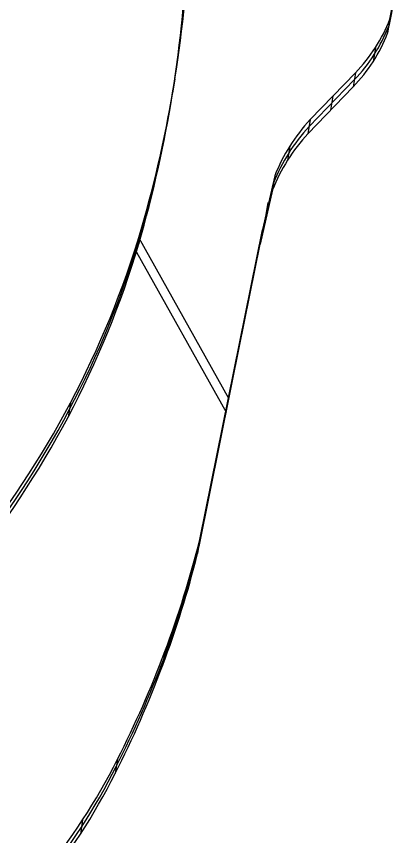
# Model space of a CAD drawing. Extents: x 14 to 133, y -39 to 144.
# Drawn here: x 42.6 to 52.87, y 70.88 to 93.02 of the extents above; entities that cross this region are included whole.
import ezdxf

# ---------------------------------------------------------------- set-up
doc = ezdxf.new("R2010")
doc.units = 0
doc.header["$MEASUREMENT"] = 0
doc.layers.add('LAYER_1', color=255, linetype='CONTINUOUS')

msp = doc.modelspace()

# ---------------------------------------------------------------- linework, layer by layer
at = {"layer": 'LAYER_1', "color": 9}
for p, q in [((52.688, 92.95, 65.703), (52.87, 93.88, 65.516)), ((52.688, 92.95, 65.703), (52.87, 93.88, 65.516)), ((52.839, 93.689, 64.535), (52.657, 92.759, 64.722)), ((52.626, 92.568, 63.741), (52.808, 93.497, 63.554)), ((52.626, 92.568, 63.741), (52.808, 93.497, 63.554)), ((52.688, 92.95, 65.703), (52.626, 92.568, 63.741)), ((52.688, 92.95, 65.703), (52.626, 92.568, 63.741)), ((52.297, 92.18, 65.865), (52.235, 91.797, 63.903)), ((51.758, 91.501, 66.015), (50.536, 90.237, 66.3)), ((51.758, 91.501, 66.015), (50.536, 90.237, 66.3)), ((51.758, 91.501, 66.015), (51.696, 91.119, 64.053)), ((51.758, 91.501, 66.015), (51.696, 91.119, 64.053)), ((46.884, 91.335, 66.202), (46.822, 90.953, 64.239)), ((50.505, 90.045, 65.319), (51.727, 91.31, 65.034)), ((51.696, 91.119, 64.053), (50.474, 89.854, 64.338)), ((51.696, 91.119, 64.053), (50.474, 89.854, 64.338)), ((51.146, 90.87, 66.157), (51.084, 90.488, 64.195)), ((50.536, 90.237, 66.3), (50.474, 89.854, 64.338)), ((50.536, 90.237, 66.3), (50.474, 89.854, 64.338)), ((49.987, 89.521, 66.457), (49.925, 89.139, 64.495)), ((49.579, 88.719, 66.626), (49.246, 87.259, 66.921)), ((49.579, 88.719, 66.626), (49.246, 87.259, 66.921)), ((49.579, 88.719, 66.626), (49.517, 88.337, 64.664)), ((49.579, 88.719, 66.626), (49.517, 88.337, 64.664)), ((49.517, 88.337, 64.664), (49.184, 86.877, 64.959)), ((49.517, 88.337, 64.664), (49.184, 86.877, 64.959)), ((49.215, 87.068, 65.94), (49.548, 88.528, 65.645)), ((49.392, 87.994, 66.773), (49.33, 87.612, 64.811)), ((45.973, 87.266, 67.024), (45.91, 86.884, 65.061)), ((45.973, 87.266, 67.024), (45.91, 86.884, 65.061)), ((47.558, 78.905, 68.603), (49.246, 87.259, 66.921)), ((47.558, 78.905, 68.603), (49.246, 87.259, 66.921)), ((49.246, 87.259, 66.921), (49.184, 86.877, 64.959)), ((49.246, 87.259, 66.921), (49.184, 86.877, 64.959)), ((45.905, 87.041, 67.069), (48.328, 82.718, 67.835)), ((49.215, 87.068, 65.94), (47.527, 78.714, 67.622)), ((47.496, 78.522, 66.641), (49.184, 86.877, 64.959)), ((47.496, 78.522, 66.641), (49.184, 86.877, 64.959)), ((45.842, 86.659, 65.107), (48.266, 82.335, 65.873)), ((48.34, 82.7, 65.8), (48.402, 83.082, 67.762)), ((44.061, 82.588, 67.996), (43.999, 82.206, 66.034)), ((47.558, 78.905, 68.603), (47.496, 78.522, 66.641)), ((47.558, 78.905, 68.603), (47.496, 78.522, 66.641)), ((46.612, 75.875, 69.224), (46.55, 75.493, 67.261)), ((45.331, 72.968, 69.831), (45.268, 72.586, 67.869)), ((45.331, 72.968, 69.831), (45.268, 72.586, 67.869)), ((44.392, 71.331, 70.18), (44.33, 70.949, 68.217))]:
    msp.add_line(p, q, dxfattribs=at)
at = {"layer": 'LAYER_1', "color": 9, "extrusion": (0.031089, 0.19122, 0.981055)}
for centre, radius, start, end in [((3.201, -82.894, 83.87), 34.82, 173.1765, 187.1725), ((3.201, -82.894, 83.87), 34.82, 173.1765, 187.1725), ((3.201, -82.894, 82.87), 34.82, 173.1765, 187.1726), ((3.201, -82.894, 81.87), 34.82, 173.1765, 187.1725), ((3.201, -82.894, 81.87), 34.82, 173.1765, 187.1725), ((-32.754, -86.469, 83.87), 4.427, 145.5344, 168.3303), ((-32.754, -86.469, 83.87), 4.427, 145.5344, 168.3303), ((-32.754, -86.469, 81.87), 4.427, 145.5344, 168.3303), ((-32.754, -86.469, 81.87), 4.427, 145.5344, 168.3303), ((-32.754, -86.469, 82.87), 4.426, 145.5343, 168.3304), ((-39.649, -79.734, 83.87), 5.065, 327.0078, 347.7486), ((-39.649, -79.734, 83.87), 5.065, 327.0078, 347.7486), ((-39.649, -79.734, 82.87), 5.065, 327.0077, 347.7486), ((-39.649, -79.734, 81.87), 5.065, 327.0078, 347.7486), ((-39.649, -79.734, 81.87), 5.065, 327.0078, 347.7486), ((-4.99, -82.089, 83.87), 26.592, 150.5899, 172.8012), ((-4.99, -82.089, 83.87), 26.592, 150.5899, 172.8012), ((-4.99, -82.089, 82.87), 26.592, 150.5899, 172.8012), ((-4.99, -82.089, 81.87), 26.592, 150.5899, 172.8012), ((-4.99, -82.089, 81.87), 26.592, 150.5899, 172.8012), ((-5.102, -73.048, 83.87), 29.28, 162.5473, 175.2116), ((-5.102, -73.048, 83.87), 29.28, 162.5473, 175.2116), ((-5.102, -73.048, 82.87), 29.279, 162.5473, 175.2117), ((-5.102, -73.048, 81.87), 29.28, 162.5473, 175.2116), ((-5.102, -73.048, 81.87), 29.28, 162.5473, 175.2116), ((-16.678, -69.275, 83.87), 17.106, 150.1119, 162.9752), ((-16.678, -69.275, 83.87), 17.106, 150.1119, 162.9752), ((-16.678, -69.274, 82.87), 17.105, 150.1118, 162.9752), ((-16.678, -69.275, 81.87), 17.106, 150.1119, 162.9752), ((-16.678, -69.275, 81.87), 17.106, 150.1119, 162.9752)]:
    msp.add_arc(centre, radius, start, end, dxfattribs=at)

doc.saveas('drawing.dxf')
